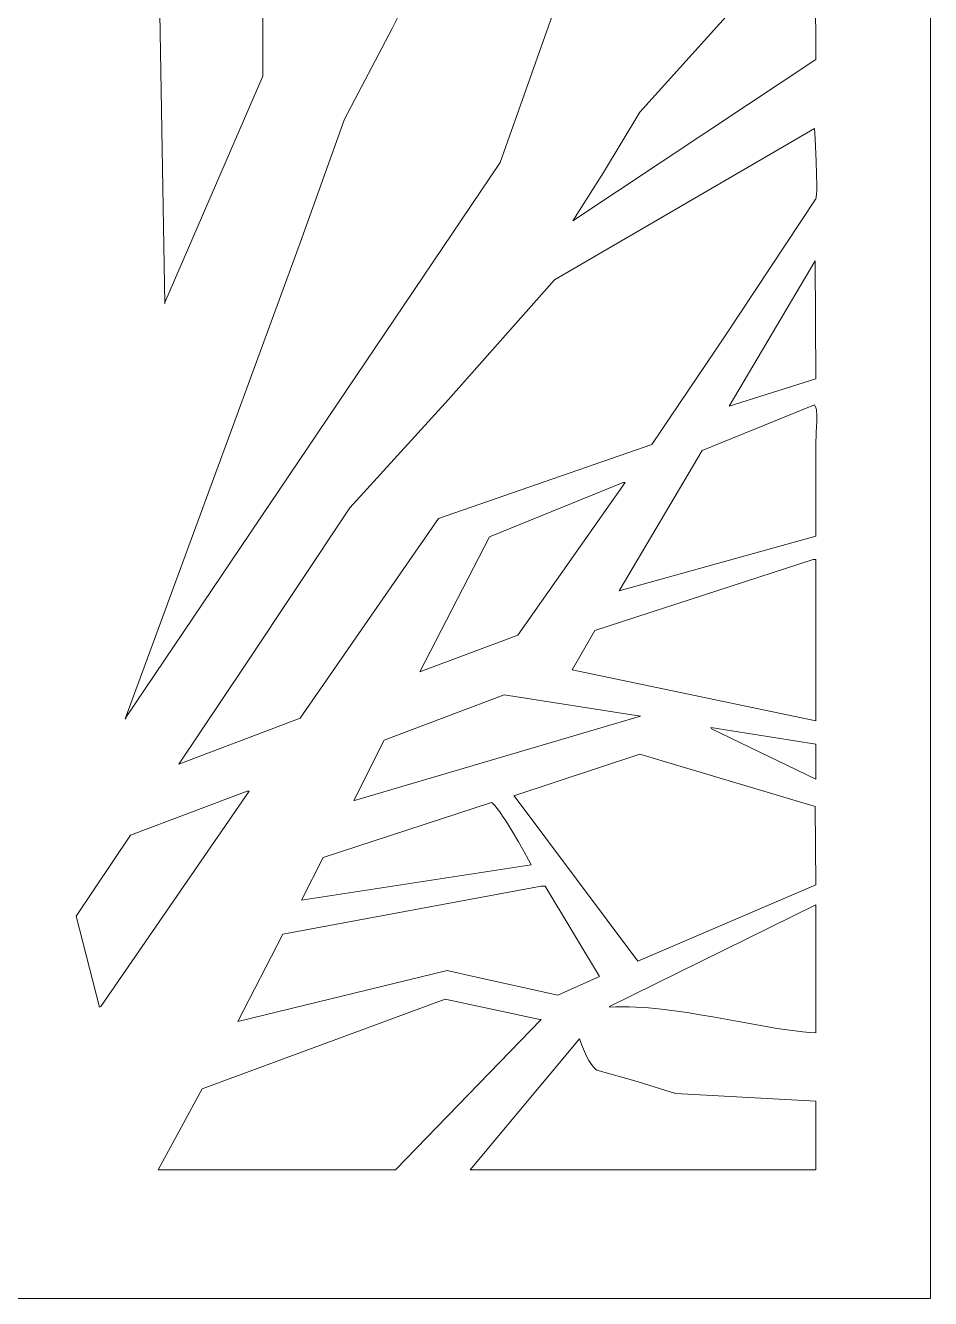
# Model space of a CAD drawing. Header units: centimetres. Extents: x -9.8 to 9.6, y -14.3 to 4.2.
# Drawn here: x -5.04 to -0.59, y -14.28 to -8.02 of the extents above; entities that cross this region are included whole.
import ezdxf

# ---------------------------------------------------------------- set-up
doc = ezdxf.new("R2010")
doc.units = ezdxf.units.CM
doc.header["$MEASUREMENT"] = 0
doc.layers.add('layer 1', color=7, linetype='Continuous')

msp = doc.modelspace()

# ---------------------------------------------------------------- linework, layer by layer
at = {"layer": 'layer 1', "color": 250, "lineweight": 9}
for points, knots in [([(-9.81652, 4.21543), (-9.81652, 4.21543), (-9.81652, 4.21543), (-9.81652, 4.21543), (-9.81652, 4.21543), (-9.81652, 4.21543), (-0.58509, 4.21543), (-0.58509, 4.21543), (-0.58509, 4.21543), (-0.58509, 4.21543), (-0.58509, 4.21543), (-0.58509, 4.21543), (-0.58509, 4.21543), (-0.58509, 4.21543), (-0.58509, -14.27975), (-0.58509, -14.27975), (-0.58509, -14.27975), (-0.58509, -14.27975), (-0.58509, -14.27975), (-0.58509, -14.27975), (-0.58509, -14.27975), (-0.58509, -14.27975), (-9.81652, -14.27975), (-9.81652, -14.27975), (-9.81652, -14.27975), (-9.81652, -14.27975), (-9.81652, -14.27975), (-9.81652, -14.27975), (-9.81652, -14.27975), (-9.81652, -14.27975), (-9.81652, 4.21543), (-9.81652, 4.21543), (-9.81652, 4.21543), (-9.81652, 4.21543), (-9.81652, 4.21543), (-9.81652, 4.21543)], [0, 0, 0, 0, 0.1, 0.1, 0.1, 0.1, 0.2, 0.2, 0.2, 0.2, 0.3, 0.3, 0.3, 0.3, 0.4, 0.4, 0.4, 0.4, 0.5, 0.5, 0.5, 0.5, 0.6, 0.6, 0.6, 0.6, 0.7, 0.7, 0.7, 0.7, 0.8, 0.8, 0.8, 0.8, 1, 1, 1, 1]), ([(-1.55545, -6.40078), (-1.55545, -6.40078), (-1.55545, -6.40078), (-1.55545, -6.40078), (-1.55545, -6.40078), (-1.55545, -6.40078), (-1.88105, -6.41384), (-1.88105, -6.41384), (-1.88105, -6.41384), (-1.88105, -6.41384), (-1.88105, -6.41384), (-1.88105, -6.41384), (-1.88105, -6.41384), (-1.88105, -6.41384), (-2.15135, -6.69443), (-2.15135, -6.69443), (-2.15135, -6.69443), (-2.15135, -6.69443), (-2.15135, -6.69443), (-2.15135, -6.69443), (-2.15135, -6.69443), (-2.15135, -6.69443), (-2.18228, -6.7319), (-2.18228, -6.7319), (-2.18228, -6.7319), (-2.18228, -6.7319), (-2.21481, -6.76943), (-2.21481, -6.76943), (-2.21481, -6.76943), (-2.21481, -6.76943), (-2.2474, -6.80614), (-2.2474, -6.80614), (-2.2474, -6.80614), (-2.2474, -6.80614), (-2.28076, -6.84286), (-2.28076, -6.84286), (-2.28076, -6.84286), (-2.28076, -6.84286), (-2.31496, -6.87875), (-2.31496, -6.87875), (-2.31496, -6.87875), (-2.31496, -6.87875), (-2.34996, -6.91462), (-2.34996, -6.91462), (-2.34996, -6.91462), (-2.34996, -6.91462), (-2.42, -6.9856), (-2.42, -6.9856), (-2.42, -6.9856), (-2.42, -6.9856), (-2.49162, -7.05491), (-2.49162, -7.05491), (-2.49162, -7.05491), (-2.49162, -7.05491), (-2.56325, -7.12423), (-2.56325, -7.12423), (-2.56325, -7.12423), (-2.56325, -7.12423), (-2.63488, -7.19276), (-2.63488, -7.19276), (-2.63488, -7.19276), (-2.63488, -7.19276), (-2.7049, -7.26209), (-2.7049, -7.26209), (-2.7049, -7.26209), (-2.7049, -7.26209), (-2.7049, -7.26209), (-2.7049, -7.26209), (-2.7049, -7.26209), (-2.7049, -7.26209), (-2.97192, -7.51657), (-2.97192, -7.51657), (-2.97192, -7.51657), (-2.97192, -7.51657), (-2.97192, -7.51657), (-2.97192, -7.51657), (-2.97192, -7.51657), (-2.97192, -7.51657), (-3.23239, -8.03856), (-3.23239, -8.03856), (-3.23239, -8.03856), (-3.23239, -8.03856), (-3.23239, -8.03856), (-3.23239, -8.03856), (-3.23239, -8.03856), (-3.23239, -8.03856), (-3.46687, -8.48555), (-3.46687, -8.48555), (-3.46687, -8.48555), (-3.46687, -8.48555), (-3.46687, -8.48555), (-3.46687, -8.48555), (-3.46687, -8.48555), (-3.46687, -8.48555), (-3.68501, -9.09235), (-3.68501, -9.09235), (-3.68501, -9.09235), (-3.68501, -9.09235), (-3.68501, -9.09235), (-3.68501, -9.09235), (-3.68501, -9.09235), (-3.68501, -9.09235), (-4.02369, -10.01561), (-4.02369, -10.01561), (-4.02369, -10.01561), (-4.02369, -10.01561), (-4.02369, -10.01561), (-4.02369, -10.01561), (-4.02369, -10.01561), (-4.02369, -10.01561), (-4.54469, -11.43156), (-4.54469, -11.43156), (-4.54469, -11.43156), (-4.54469, -11.43156), (-4.54469, -11.43156), (-4.54469, -11.43156), (-4.54469, -11.43156), (-4.54469, -11.43156), (-4.54142, -11.43156), (-4.54142, -11.43156), (-4.54142, -11.43156), (-4.54142, -11.43156), (-4.54142, -11.43156), (-4.54142, -11.43156), (-4.54142, -11.43156), (-4.54142, -11.43156), (-4.54142, -11.42505), (-4.54142, -11.42505), (-4.54142, -11.42505), (-4.54142, -11.42505), (-4.54142, -11.42505), (-4.54142, -11.42505), (-4.54142, -11.42505), (-4.54142, -11.42505), (-2.70164, -8.69758), (-2.70164, -8.69758), (-2.70164, -8.69758), (-2.70164, -8.69758), (-2.70164, -8.69758), (-2.70164, -8.69758), (-2.70164, -8.69758), (-2.70164, -8.69758), (-2.11553, -7.04676), (-2.11553, -7.04676), (-2.11553, -7.04676), (-2.11553, -7.04676), (-2.11553, -7.04676), (-2.11553, -7.04676), (-2.11553, -7.04676), (-2.11553, -7.04676), (-1.48381, -6.40078), (-1.48381, -6.40078), (-1.48381, -6.40078), (-1.48381, -6.40078), (-1.48381, -6.40078), (-1.48381, -6.40078), (-1.48381, -6.40078), (-1.48381, -6.40078), (-1.55545, -6.40078), (-1.55545, -6.40078), (-1.55545, -6.40078), (-1.55545, -6.40078), (-1.55545, -6.40078), (-1.55545, -6.40078)], [0, 0, 0, 0, 0.0238095, 0.0238095, 0.0238095, 0.0238095, 0.047619, 0.047619, 0.047619, 0.047619, 0.0714286, 0.0714286, 0.0714286, 0.0714286, 0.0952381, 0.0952381, 0.0952381, 0.0952381, 0.1190476, 0.1190476, 0.1190476, 0.1190476, 0.1428571, 0.1428571, 0.1428571, 0.1428571, 0.1666667, 0.1666667, 0.1666667, 0.1666667, 0.1904762, 0.1904762, 0.1904762, 0.1904762, 0.2142857, 0.2142857, 0.2142857, 0.2142857, 0.2380952, 0.2380952, 0.2380952, 0.2380952, 0.2619048, 0.2619048, 0.2619048, 0.2619048, 0.2857143, 0.2857143, 0.2857143, 0.2857143, 0.3095238, 0.3095238, 0.3095238, 0.3095238, 0.3333333, 0.3333333, 0.3333333, 0.3333333, 0.3571429, 0.3571429, 0.3571429, 0.3571429, 0.3809524, 0.3809524, 0.3809524, 0.3809524, 0.4047619, 0.4047619, 0.4047619, 0.4047619, 0.4285714, 0.4285714, 0.4285714, 0.4285714, 0.452381, 0.452381, 0.452381, 0.452381, 0.4761905, 0.4761905, 0.4761905, 0.4761905, 0.5, 0.5, 0.5, 0.5, 0.5238095, 0.5238095, 0.5238095, 0.5238095, 0.547619, 0.547619, 0.547619, 0.547619, 0.5714286, 0.5714286, 0.5714286, 0.5714286, 0.5952381, 0.5952381, 0.5952381, 0.5952381, 0.6190476, 0.6190476, 0.6190476, 0.6190476, 0.6428571, 0.6428571, 0.6428571, 0.6428571, 0.6666667, 0.6666667, 0.6666667, 0.6666667, 0.6904762, 0.6904762, 0.6904762, 0.6904762, 0.7142857, 0.7142857, 0.7142857, 0.7142857, 0.7380952, 0.7380952, 0.7380952, 0.7380952, 0.7619048, 0.7619048, 0.7619048, 0.7619048, 0.7857143, 0.7857143, 0.7857143, 0.7857143, 0.8095238, 0.8095238, 0.8095238, 0.8095238, 0.8333333, 0.8333333, 0.8333333, 0.8333333, 0.8571429, 0.8571429, 0.8571429, 0.8571429, 0.8809524, 0.8809524, 0.8809524, 0.8809524, 0.9047619, 0.9047619, 0.9047619, 0.9047619, 0.9285714, 0.9285714, 0.9285714, 0.9285714, 0.952381, 0.952381, 0.952381, 0.952381, 1, 1, 1, 1]), ([(-3.87065, -6.8967), (-3.87065, -6.8967), (-3.87065, -6.8967), (-3.87065, -6.8967), (-3.87065, -6.8967), (-3.87065, -6.8967), (-4.38187, -7.48721), (-4.38187, -7.48721), (-4.38187, -7.48721), (-4.38187, -7.48721), (-4.38187, -7.48721), (-4.38187, -7.48721), (-4.38187, -7.48721), (-4.38187, -7.48721), (-4.34932, -9.39251), (-4.34932, -9.39251), (-4.34932, -9.39251), (-4.34932, -9.39251), (-4.34932, -9.39251), (-4.34932, -9.39251), (-4.34932, -9.39251), (-4.34932, -9.39251), (-4.34932, -9.38595), (-4.34932, -9.38595), (-4.34932, -9.38595), (-4.34932, -9.38595), (-4.34932, -9.38595), (-4.34932, -9.38595), (-4.34932, -9.38595), (-4.34932, -9.38595), (-3.86736, -8.27346), (-3.86736, -8.27346), (-3.86736, -8.27346), (-3.86736, -8.27346), (-3.86736, -8.27346), (-3.86736, -8.27346), (-3.86736, -8.27346), (-3.86736, -8.27346), (-3.86736, -7.5818), (-3.86736, -7.5818), (-3.86736, -7.5818), (-3.86736, -7.5818), (-3.86736, -7.5818), (-3.86736, -7.5818), (-3.86736, -7.5818), (-3.86736, -7.5818), (-3.87065, -6.8967), (-3.87065, -6.8967), (-3.87065, -6.8967), (-3.87065, -6.8967), (-3.87065, -6.8967), (-3.87065, -6.8967)], [0, 0, 0, 0, 0.0714286, 0.0714286, 0.0714286, 0.0714286, 0.1428571, 0.1428571, 0.1428571, 0.1428571, 0.2142857, 0.2142857, 0.2142857, 0.2142857, 0.2857143, 0.2857143, 0.2857143, 0.2857143, 0.3571429, 0.3571429, 0.3571429, 0.3571429, 0.4285714, 0.4285714, 0.4285714, 0.4285714, 0.5, 0.5, 0.5, 0.5, 0.5714286, 0.5714286, 0.5714286, 0.5714286, 0.6428571, 0.6428571, 0.6428571, 0.6428571, 0.7142857, 0.7142857, 0.7142857, 0.7142857, 0.7857143, 0.7857143, 0.7857143, 0.7857143, 0.8571429, 0.8571429, 0.8571429, 0.8571429, 1, 1, 1, 1]), ([(-1.15168, -7.49372), (-1.15168, -7.49372), (-1.15168, -7.49372), (-1.15168, -7.49372), (-1.15168, -7.49372), (-1.15168, -7.49372), (-2.01458, -8.44965), (-2.01458, -8.44965), (-2.01458, -8.44965), (-2.01458, -8.44965), (-2.01458, -8.44965), (-2.01458, -8.44965), (-2.01458, -8.44965), (-2.01458, -8.44965), (-2.19367, -8.74653), (-2.19367, -8.74653), (-2.19367, -8.74653), (-2.19367, -8.74653), (-2.19367, -8.74653), (-2.19367, -8.74653), (-2.19367, -8.74653), (-2.19367, -8.74653), (-2.34349, -8.98471), (-2.34349, -8.98471), (-2.34349, -8.98471), (-2.34349, -8.98471), (-2.34349, -8.98471), (-2.34349, -8.98471), (-2.34349, -8.98471), (-2.34349, -8.98471), (-1.48053, -8.41048), (-1.48053, -8.41048), (-1.48053, -8.41048), (-1.48053, -8.41048), (-1.48053, -8.41048), (-1.48053, -8.41048), (-1.48053, -8.41048), (-1.48053, -8.41048), (-1.14838, -8.1919), (-1.14838, -8.1919), (-1.14838, -8.1919), (-1.14838, -8.1919), (-1.14838, -8.1919), (-1.14838, -8.1919), (-1.14838, -8.1919), (-1.14838, -8.1919), (-1.15168, -7.49372), (-1.15168, -7.49372), (-1.15168, -7.49372), (-1.15168, -7.49372), (-1.15168, -7.49372), (-1.15168, -7.49372)], [0, 0, 0, 0, 0.0714286, 0.0714286, 0.0714286, 0.0714286, 0.1428571, 0.1428571, 0.1428571, 0.1428571, 0.2142857, 0.2142857, 0.2142857, 0.2142857, 0.2857143, 0.2857143, 0.2857143, 0.2857143, 0.3571429, 0.3571429, 0.3571429, 0.3571429, 0.4285714, 0.4285714, 0.4285714, 0.4285714, 0.5, 0.5, 0.5, 0.5, 0.5714286, 0.5714286, 0.5714286, 0.5714286, 0.6428571, 0.6428571, 0.6428571, 0.6428571, 0.7142857, 0.7142857, 0.7142857, 0.7142857, 0.7857143, 0.7857143, 0.7857143, 0.7857143, 0.8571429, 0.8571429, 0.8571429, 0.8571429, 1, 1, 1, 1]), ([(-1.15494, -8.53119), (-1.15494, -8.53119), (-1.15494, -8.53119), (-1.15494, -8.53119), (-1.15494, -8.53119), (-1.15494, -8.53119), (-2.43462, -9.27507), (-2.43462, -9.27507), (-2.43462, -9.27507), (-2.43462, -9.27507), (-2.43462, -9.27507), (-2.43462, -9.27507), (-2.43462, -9.27507), (-2.43462, -9.27507), (-2.95564, -9.8623), (-2.95564, -9.8623), (-2.95564, -9.8623), (-2.95564, -9.8623), (-2.95564, -9.8623), (-2.95564, -9.8623), (-2.95564, -9.8623), (-2.95564, -9.8623), (-3.44083, -10.39411), (-3.44083, -10.39411), (-3.44083, -10.39411), (-3.44083, -10.39411), (-3.44083, -10.39411), (-3.44083, -10.39411), (-3.44083, -10.39411), (-3.44083, -10.39411), (-3.9553, -11.16732), (-3.9553, -11.16732), (-3.9553, -11.16732), (-3.9553, -11.16732), (-3.9553, -11.16732), (-3.9553, -11.16732), (-3.9553, -11.16732), (-3.9553, -11.16732), (-4.28092, -11.65342), (-4.28092, -11.65342), (-4.28092, -11.65342), (-4.28092, -11.65342), (-4.28092, -11.65342), (-4.28092, -11.65342), (-4.28092, -11.65342), (-4.28092, -11.65342), (-3.68501, -11.42831), (-3.68501, -11.42831), (-3.68501, -11.42831), (-3.68501, -11.42831), (-3.68501, -11.42831), (-3.68501, -11.42831), (-3.68501, -11.42831), (-3.68501, -11.42831), (-3.00444, -10.4463), (-3.00444, -10.4463), (-3.00444, -10.4463), (-3.00444, -10.4463), (-3.00444, -10.4463), (-3.00444, -10.4463), (-3.00444, -10.4463), (-3.00444, -10.4463), (-1.95593, -10.08417), (-1.95593, -10.08417), (-1.95593, -10.08417), (-1.95593, -10.08417), (-1.95593, -10.08417), (-1.95593, -10.08417), (-1.95593, -10.08417), (-1.95593, -10.08417), (-1.59454, -9.54912), (-1.59454, -9.54912), (-1.59454, -9.54912), (-1.59454, -9.54912), (-1.59454, -9.54912), (-1.59454, -9.54912), (-1.59454, -9.54912), (-1.59454, -9.54912), (-1.14838, -8.87703), (-1.14838, -8.87703), (-1.14838, -8.87703), (-1.14838, -8.87703), (-1.14838, -8.87703), (-1.14838, -8.87703), (-1.14838, -8.87703), (-1.14838, -8.87703), (-1.1476, -8.87375), (-1.1476, -8.87375), (-1.1476, -8.87375), (-1.1476, -8.87375), (-1.1468, -8.86804), (-1.1468, -8.86804), (-1.1468, -8.86804), (-1.1468, -8.86804), (-1.14518, -8.85339), (-1.14518, -8.85339), (-1.14518, -8.85339), (-1.14518, -8.85339), (-1.14435, -8.83381), (-1.14435, -8.83381), (-1.14435, -8.83381), (-1.14435, -8.83381), (-1.14435, -8.81015), (-1.14435, -8.81015), (-1.14435, -8.81015), (-1.14435, -8.81015), (-1.14518, -8.75468), (-1.14518, -8.75468), (-1.14518, -8.75468), (-1.14518, -8.75468), (-1.1468, -8.69271), (-1.1468, -8.69271), (-1.1468, -8.69271), (-1.1468, -8.69271), (-1.15249, -8.58095), (-1.15249, -8.58095), (-1.15249, -8.58095), (-1.15249, -8.58095), (-1.15494, -8.53119), (-1.15494, -8.53119), (-1.15494, -8.53119), (-1.15494, -8.53119), (-1.15494, -8.53119), (-1.15494, -8.53119)], [0, 0, 0, 0, 0.03125, 0.03125, 0.03125, 0.03125, 0.0625, 0.0625, 0.0625, 0.0625, 0.09375, 0.09375, 0.09375, 0.09375, 0.125, 0.125, 0.125, 0.125, 0.15625, 0.15625, 0.15625, 0.15625, 0.1875, 0.1875, 0.1875, 0.1875, 0.21875, 0.21875, 0.21875, 0.21875, 0.25, 0.25, 0.25, 0.25, 0.28125, 0.28125, 0.28125, 0.28125, 0.3125, 0.3125, 0.3125, 0.3125, 0.34375, 0.34375, 0.34375, 0.34375, 0.375, 0.375, 0.375, 0.375, 0.40625, 0.40625, 0.40625, 0.40625, 0.4375, 0.4375, 0.4375, 0.4375, 0.46875, 0.46875, 0.46875, 0.46875, 0.5, 0.5, 0.5, 0.5, 0.53125, 0.53125, 0.53125, 0.53125, 0.5625, 0.5625, 0.5625, 0.5625, 0.59375, 0.59375, 0.59375, 0.59375, 0.625, 0.625, 0.625, 0.625, 0.65625, 0.65625, 0.65625, 0.65625, 0.6875, 0.6875, 0.6875, 0.6875, 0.71875, 0.71875, 0.71875, 0.71875, 0.75, 0.75, 0.75, 0.75, 0.78125, 0.78125, 0.78125, 0.78125, 0.8125, 0.8125, 0.8125, 0.8125, 0.84375, 0.84375, 0.84375, 0.84375, 0.875, 0.875, 0.875, 0.875, 0.90625, 0.90625, 0.90625, 0.90625, 0.9375, 0.9375, 0.9375, 0.9375, 1, 1, 1, 1]), ([(-1.15168, -9.18043), (-1.15168, -9.18043), (-1.15168, -9.18043), (-1.15168, -9.18043), (-1.15168, -9.18043), (-1.15168, -9.18043), (-1.57497, -9.89493), (-1.57497, -9.89493), (-1.57497, -9.89493), (-1.57497, -9.89493), (-1.57497, -9.89493), (-1.57497, -9.89493), (-1.57497, -9.89493), (-1.57497, -9.89493), (-1.14838, -9.76116), (-1.14838, -9.76116), (-1.14838, -9.76116), (-1.14838, -9.76116), (-1.14838, -9.76116), (-1.14838, -9.76116), (-1.14838, -9.76116), (-1.14838, -9.76116), (-1.15168, -9.18043), (-1.15168, -9.18043), (-1.15168, -9.18043), (-1.15168, -9.18043), (-1.15168, -9.18043), (-1.15168, -9.18043)], [0, 0, 0, 0, 0.125, 0.125, 0.125, 0.125, 0.25, 0.25, 0.25, 0.25, 0.375, 0.375, 0.375, 0.375, 0.5, 0.5, 0.5, 0.5, 0.625, 0.625, 0.625, 0.625, 0.75, 0.75, 0.75, 0.75, 1, 1, 1, 1]), ([(-1.15494, -9.8884), (-1.15494, -9.8884), (-1.15494, -9.8884), (-1.15494, -9.8884), (-1.15494, -9.8884), (-1.15494, -9.8884), (-1.70849, -10.11352), (-1.70849, -10.11352), (-1.70849, -10.11352), (-1.70849, -10.11352), (-1.70849, -10.11352), (-1.70849, -10.11352), (-1.70849, -10.11352), (-1.70849, -10.11352), (-2.11553, -10.8019), (-2.11553, -10.8019), (-2.11553, -10.8019), (-2.11553, -10.8019), (-2.11553, -10.8019), (-2.11553, -10.8019), (-2.11553, -10.8019), (-2.11553, -10.8019), (-1.14838, -10.53438), (-1.14838, -10.53438), (-1.14838, -10.53438), (-1.14838, -10.53438), (-1.14838, -10.53438), (-1.14838, -10.53438), (-1.14838, -10.53438), (-1.14838, -10.53438), (-1.14838, -10.06459), (-1.14838, -10.06459), (-1.14838, -10.06459), (-1.14838, -10.06459), (-1.14838, -10.06459), (-1.14838, -10.06459), (-1.14838, -10.06459), (-1.14838, -10.06459), (-1.1476, -10.04502), (-1.1476, -10.04502), (-1.1476, -10.04502), (-1.1476, -10.04502), (-1.1468, -10.02216), (-1.1468, -10.02216), (-1.1468, -10.02216), (-1.1468, -10.02216), (-1.14518, -9.9969), (-1.14518, -9.9969), (-1.14518, -9.9969), (-1.14518, -9.9969), (-1.14351, -9.97079), (-1.14351, -9.97079), (-1.14351, -9.97079), (-1.14351, -9.97079), (-1.14351, -9.94552), (-1.14351, -9.94552), (-1.14351, -9.94552), (-1.14351, -9.94552), (-1.14351, -9.93324), (-1.14351, -9.93324), (-1.14351, -9.93324), (-1.14351, -9.93324), (-1.14518, -9.92269), (-1.14518, -9.92269), (-1.14518, -9.92269), (-1.14518, -9.92269), (-1.14599, -9.91207), (-1.14599, -9.91207), (-1.14599, -9.91207), (-1.14599, -9.91207), (-1.14838, -9.90311), (-1.14838, -9.90311), (-1.14838, -9.90311), (-1.14838, -9.90311), (-1.15168, -9.89493), (-1.15168, -9.89493), (-1.15168, -9.89493), (-1.15168, -9.89493), (-1.15494, -9.8884), (-1.15494, -9.8884), (-1.15494, -9.8884), (-1.15494, -9.8884), (-1.15494, -9.8884), (-1.15494, -9.8884)], [0, 0, 0, 0, 0.0454545, 0.0454545, 0.0454545, 0.0454545, 0.0909091, 0.0909091, 0.0909091, 0.0909091, 0.1363636, 0.1363636, 0.1363636, 0.1363636, 0.1818182, 0.1818182, 0.1818182, 0.1818182, 0.2272727, 0.2272727, 0.2272727, 0.2272727, 0.2727273, 0.2727273, 0.2727273, 0.2727273, 0.3181818, 0.3181818, 0.3181818, 0.3181818, 0.3636364, 0.3636364, 0.3636364, 0.3636364, 0.4090909, 0.4090909, 0.4090909, 0.4090909, 0.4545455, 0.4545455, 0.4545455, 0.4545455, 0.5, 0.5, 0.5, 0.5, 0.5454545, 0.5454545, 0.5454545, 0.5454545, 0.5909091, 0.5909091, 0.5909091, 0.5909091, 0.6363636, 0.6363636, 0.6363636, 0.6363636, 0.6818182, 0.6818182, 0.6818182, 0.6818182, 0.7272727, 0.7272727, 0.7272727, 0.7272727, 0.7727273, 0.7727273, 0.7727273, 0.7727273, 0.8181818, 0.8181818, 0.8181818, 0.8181818, 0.8636364, 0.8636364, 0.8636364, 0.8636364, 0.9090909, 0.9090909, 0.9090909, 0.9090909, 1, 1, 1, 1]), ([(-2.09596, -10.27013), (-2.09596, -10.27013), (-2.09596, -10.27013), (-2.09596, -10.27013), (-2.09596, -10.27013), (-2.09596, -10.27013), (-2.75374, -10.53765), (-2.75374, -10.53765), (-2.75374, -10.53765), (-2.75374, -10.53765), (-2.75374, -10.53765), (-2.75374, -10.53765), (-2.75374, -10.53765), (-2.75374, -10.53765), (-3.09564, -11.19993), (-3.09564, -11.19993), (-3.09564, -11.19993), (-3.09564, -11.19993), (-3.09564, -11.19993), (-3.09564, -11.19993), (-3.09564, -11.19993), (-3.09564, -11.19993), (-2.61372, -11.02049), (-2.61372, -11.02049), (-2.61372, -11.02049), (-2.61372, -11.02049), (-2.61372, -11.02049), (-2.61372, -11.02049), (-2.61372, -11.02049), (-2.61372, -11.02049), (-2.08622, -10.27013), (-2.08622, -10.27013), (-2.08622, -10.27013), (-2.08622, -10.27013), (-2.08622, -10.27013), (-2.08622, -10.27013), (-2.08622, -10.27013), (-2.08622, -10.27013), (-2.09596, -10.27013), (-2.09596, -10.27013), (-2.09596, -10.27013), (-2.09596, -10.27013), (-2.09596, -10.27013), (-2.09596, -10.27013)], [0, 0, 0, 0, 0.0833333, 0.0833333, 0.0833333, 0.0833333, 0.1666667, 0.1666667, 0.1666667, 0.1666667, 0.25, 0.25, 0.25, 0.25, 0.3333333, 0.3333333, 0.3333333, 0.3333333, 0.4166667, 0.4166667, 0.4166667, 0.4166667, 0.5, 0.5, 0.5, 0.5, 0.5833333, 0.5833333, 0.5833333, 0.5833333, 0.6666667, 0.6666667, 0.6666667, 0.6666667, 0.75, 0.75, 0.75, 0.75, 0.8333333, 0.8333333, 0.8333333, 0.8333333, 1, 1, 1, 1]), ([(-1.16143, -10.64856), (-1.16143, -10.64856), (-1.16143, -10.64856), (-1.16143, -10.64856), (-1.16143, -10.64856), (-1.16143, -10.64856), (-2.23599, -10.99766), (-2.23599, -10.99766), (-2.23599, -10.99766), (-2.23599, -10.99766), (-2.23599, -10.99766), (-2.23599, -10.99766), (-2.23599, -10.99766), (-2.23599, -10.99766), (-2.3467, -11.19017), (-2.3467, -11.19017), (-2.3467, -11.19017), (-2.3467, -11.19017), (-2.3467, -11.19017), (-2.3467, -11.19017), (-2.3467, -11.19017), (-2.3467, -11.19017), (-1.14838, -11.44137), (-1.14838, -11.44137), (-1.14838, -11.44137), (-1.14838, -11.44137), (-1.14838, -11.44137), (-1.14838, -11.44137), (-1.14838, -11.44137), (-1.14838, -11.44137), (-1.14838, -10.64856), (-1.14838, -10.64856), (-1.14838, -10.64856), (-1.14838, -10.64856), (-1.14838, -10.64856), (-1.14838, -10.64856), (-1.14838, -10.64856), (-1.14838, -10.64856), (-1.16143, -10.64856), (-1.16143, -10.64856), (-1.16143, -10.64856), (-1.16143, -10.64856), (-1.16143, -10.64856), (-1.16143, -10.64856)], [0, 0, 0, 0, 0.0833333, 0.0833333, 0.0833333, 0.0833333, 0.1666667, 0.1666667, 0.1666667, 0.1666667, 0.25, 0.25, 0.25, 0.25, 0.3333333, 0.3333333, 0.3333333, 0.3333333, 0.4166667, 0.4166667, 0.4166667, 0.4166667, 0.5, 0.5, 0.5, 0.5, 0.5833333, 0.5833333, 0.5833333, 0.5833333, 0.6666667, 0.6666667, 0.6666667, 0.6666667, 0.75, 0.75, 0.75, 0.75, 0.8333333, 0.8333333, 0.8333333, 0.8333333, 1, 1, 1, 1]), ([(-2.68211, -11.31412), (-2.68211, -11.31412), (-2.68211, -11.31412), (-2.68211, -11.31412), (-2.68211, -11.31412), (-2.68211, -11.31412), (-3.27152, -11.53598), (-3.27152, -11.53598), (-3.27152, -11.53598), (-3.27152, -11.53598), (-3.27152, -11.53598), (-3.27152, -11.53598), (-3.27152, -11.53598), (-3.27152, -11.53598), (-3.42127, -11.83284), (-3.42127, -11.83284), (-3.42127, -11.83284), (-3.42127, -11.83284), (-3.42127, -11.83284), (-3.42127, -11.83284), (-3.42127, -11.83284), (-3.42127, -11.83284), (-3.41803, -11.83284), (-3.41803, -11.83284), (-3.41803, -11.83284), (-3.41803, -11.83284), (-3.41803, -11.83284), (-3.41803, -11.83284), (-3.41803, -11.83284), (-3.41803, -11.83284), (-2.01133, -11.41854), (-2.01133, -11.41854), (-2.01133, -11.41854), (-2.01133, -11.41854), (-2.01133, -11.41854), (-2.01133, -11.41854), (-2.01133, -11.41854), (-2.01133, -11.41854), (-2.68211, -11.31412), (-2.68211, -11.31412), (-2.68211, -11.31412), (-2.68211, -11.31412), (-2.68211, -11.31412), (-2.68211, -11.31412)], [0, 0, 0, 0, 0.0833333, 0.0833333, 0.0833333, 0.0833333, 0.1666667, 0.1666667, 0.1666667, 0.1666667, 0.25, 0.25, 0.25, 0.25, 0.3333333, 0.3333333, 0.3333333, 0.3333333, 0.4166667, 0.4166667, 0.4166667, 0.4166667, 0.5, 0.5, 0.5, 0.5, 0.5833333, 0.5833333, 0.5833333, 0.5833333, 0.6666667, 0.6666667, 0.6666667, 0.6666667, 0.75, 0.75, 0.75, 0.75, 0.8333333, 0.8333333, 0.8333333, 0.8333333, 1, 1, 1, 1]), ([(-1.14838, -11.55556), (-1.14838, -11.55556), (-1.14838, -11.55556), (-1.14838, -11.55556), (-1.14838, -11.55556), (-1.14838, -11.55556), (-1.66617, -11.47398), (-1.66617, -11.47398), (-1.66617, -11.47398), (-1.66617, -11.47398), (-1.66617, -11.47398), (-1.66617, -11.47398), (-1.66617, -11.47398), (-1.66617, -11.47398), (-1.66291, -11.48053), (-1.66291, -11.48053), (-1.66291, -11.48053), (-1.66291, -11.48053), (-1.66291, -11.48053), (-1.66291, -11.48053), (-1.66291, -11.48053), (-1.66291, -11.48053), (-1.14838, -11.72844), (-1.14838, -11.72844), (-1.14838, -11.72844), (-1.14838, -11.72844), (-1.14838, -11.72844), (-1.14838, -11.72844), (-1.14838, -11.72844), (-1.14838, -11.72844), (-1.14838, -11.55556), (-1.14838, -11.55556), (-1.14838, -11.55556), (-1.14838, -11.55556), (-1.14838, -11.55556), (-1.14838, -11.55556)], [0, 0, 0, 0, 0.1, 0.1, 0.1, 0.1, 0.2, 0.2, 0.2, 0.2, 0.3, 0.3, 0.3, 0.3, 0.4, 0.4, 0.4, 0.4, 0.5, 0.5, 0.5, 0.5, 0.6, 0.6, 0.6, 0.6, 0.7, 0.7, 0.7, 0.7, 0.8, 0.8, 0.8, 0.8, 1, 1, 1, 1]), ([(-2.01458, -11.60449), (-2.01458, -11.60449), (-2.01458, -11.60449), (-2.01458, -11.60449), (-2.01458, -11.60449), (-2.01458, -11.60449), (-2.6333, -11.81002), (-2.6333, -11.81002), (-2.6333, -11.81002), (-2.6333, -11.81002), (-2.6333, -11.81002), (-2.6333, -11.81002), (-2.6333, -11.81002), (-2.6333, -11.81002), (-2.62675, -11.81656), (-2.62675, -11.81656), (-2.62675, -11.81656), (-2.62675, -11.81656), (-2.62675, -11.81656), (-2.62675, -11.81656), (-2.62675, -11.81656), (-2.62675, -11.81656), (-2.02439, -12.62238), (-2.02439, -12.62238), (-2.02439, -12.62238), (-2.02439, -12.62238), (-2.02439, -12.62238), (-2.02439, -12.62238), (-2.02439, -12.62238), (-2.02439, -12.62238), (-1.14838, -12.24722), (-1.14838, -12.24722), (-1.14838, -12.24722), (-1.14838, -12.24722), (-1.14838, -12.24722), (-1.14838, -12.24722), (-1.14838, -12.24722), (-1.14838, -12.24722), (-1.15168, -11.86223), (-1.15168, -11.86223), (-1.15168, -11.86223), (-1.15168, -11.86223), (-1.15168, -11.86223), (-1.15168, -11.86223), (-1.15168, -11.86223), (-1.15168, -11.86223), (-2.01458, -11.60449), (-2.01458, -11.60449), (-2.01458, -11.60449), (-2.01458, -11.60449), (-2.01458, -11.60449), (-2.01458, -11.60449)], [0, 0, 0, 0, 0.0714286, 0.0714286, 0.0714286, 0.0714286, 0.1428571, 0.1428571, 0.1428571, 0.1428571, 0.2142857, 0.2142857, 0.2142857, 0.2142857, 0.2857143, 0.2857143, 0.2857143, 0.2857143, 0.3571429, 0.3571429, 0.3571429, 0.3571429, 0.4285714, 0.4285714, 0.4285714, 0.4285714, 0.5, 0.5, 0.5, 0.5, 0.5714286, 0.5714286, 0.5714286, 0.5714286, 0.6428571, 0.6428571, 0.6428571, 0.6428571, 0.7142857, 0.7142857, 0.7142857, 0.7142857, 0.7857143, 0.7857143, 0.7857143, 0.7857143, 0.8571429, 0.8571429, 0.8571429, 0.8571429, 1, 1, 1, 1]), ([(-3.94552, -11.7872), (-3.94552, -11.7872), (-3.94552, -11.7872), (-3.94552, -11.7872), (-3.94552, -11.7872), (-3.94552, -11.7872), (-4.51863, -12.00251), (-4.51863, -12.00251), (-4.51863, -12.00251), (-4.51863, -12.00251), (-4.51863, -12.00251), (-4.51863, -12.00251), (-4.51863, -12.00251), (-4.51863, -12.00251), (-4.78563, -12.40054), (-4.78563, -12.40054), (-4.78563, -12.40054), (-4.78563, -12.40054), (-4.78563, -12.40054), (-4.78563, -12.40054), (-4.78563, -12.40054), (-4.78563, -12.40054), (-4.67167, -12.8475), (-4.67167, -12.8475), (-4.67167, -12.8475), (-4.67167, -12.8475), (-4.67167, -12.8475), (-4.67167, -12.8475), (-4.67167, -12.8475), (-4.67167, -12.8475), (-4.66515, -12.84427), (-4.66515, -12.84427), (-4.66515, -12.84427), (-4.66515, -12.84427), (-4.66515, -12.84427), (-4.66515, -12.84427), (-4.66515, -12.84427), (-4.66515, -12.84427), (-3.93575, -11.7872), (-3.93575, -11.7872), (-3.93575, -11.7872), (-3.93575, -11.7872), (-3.93575, -11.7872), (-3.93575, -11.7872), (-3.93575, -11.7872), (-3.93575, -11.7872), (-3.94552, -11.7872), (-3.94552, -11.7872), (-3.94552, -11.7872), (-3.94552, -11.7872), (-3.94552, -11.7872), (-3.94552, -11.7872)], [0, 0, 0, 0, 0.0714286, 0.0714286, 0.0714286, 0.0714286, 0.1428571, 0.1428571, 0.1428571, 0.1428571, 0.2142857, 0.2142857, 0.2142857, 0.2142857, 0.2857143, 0.2857143, 0.2857143, 0.2857143, 0.3571429, 0.3571429, 0.3571429, 0.3571429, 0.4285714, 0.4285714, 0.4285714, 0.4285714, 0.5, 0.5, 0.5, 0.5, 0.5714286, 0.5714286, 0.5714286, 0.5714286, 0.6428571, 0.6428571, 0.6428571, 0.6428571, 0.7142857, 0.7142857, 0.7142857, 0.7142857, 0.7857143, 0.7857143, 0.7857143, 0.7857143, 0.8571429, 0.8571429, 0.8571429, 0.8571429, 1, 1, 1, 1]), ([(-2.74397, -11.84268), (-2.74397, -11.84268), (-2.74397, -11.84268), (-2.74397, -11.84268), (-2.74397, -11.84268), (-2.74397, -11.84268), (-3.57105, -12.11345), (-3.57105, -12.11345), (-3.57105, -12.11345), (-3.57105, -12.11345), (-3.57105, -12.11345), (-3.57105, -12.11345), (-3.57105, -12.11345), (-3.57105, -12.11345), (-3.67853, -12.32221), (-3.67853, -12.32221), (-3.67853, -12.32221), (-3.67853, -12.32221), (-3.67853, -12.32221), (-3.67853, -12.32221), (-3.67853, -12.32221), (-3.67853, -12.32221), (-2.54861, -12.14933), (-2.54861, -12.14933), (-2.54861, -12.14933), (-2.54861, -12.14933), (-2.54861, -12.14933), (-2.54861, -12.14933), (-2.54861, -12.14933), (-2.54861, -12.14933), (-2.56163, -12.12407), (-2.56163, -12.12407), (-2.56163, -12.12407), (-2.56163, -12.12407), (-2.58361, -12.08408), (-2.58361, -12.08408), (-2.58361, -12.08408), (-2.58361, -12.08408), (-2.61129, -12.03594), (-2.61129, -12.03594), (-2.61129, -12.03594), (-2.61129, -12.03594), (-2.64221, -11.98294), (-2.64221, -11.98294), (-2.64221, -11.98294), (-2.64221, -11.98294), (-2.674, -11.93236), (-2.674, -11.93236), (-2.674, -11.93236), (-2.674, -11.93236), (-2.6894, -11.90954), (-2.6894, -11.90954), (-2.6894, -11.90954), (-2.6894, -11.90954), (-2.70327, -11.88832), (-2.70327, -11.88832), (-2.70327, -11.88832), (-2.70327, -11.88832), (-2.71629, -11.87119), (-2.71629, -11.87119), (-2.71629, -11.87119), (-2.71629, -11.87119), (-2.72769, -11.85733), (-2.72769, -11.85733), (-2.72769, -11.85733), (-2.72769, -11.85733), (-2.73666, -11.84755), (-2.73666, -11.84755), (-2.73666, -11.84755), (-2.73666, -11.84755), (-2.74072, -11.8443), (-2.74072, -11.8443), (-2.74072, -11.8443), (-2.74072, -11.8443), (-2.74397, -11.84268), (-2.74397, -11.84268), (-2.74397, -11.84268), (-2.74397, -11.84268), (-2.74397, -11.84268), (-2.74397, -11.84268)], [0, 0, 0, 0, 0.047619, 0.047619, 0.047619, 0.047619, 0.0952381, 0.0952381, 0.0952381, 0.0952381, 0.1428571, 0.1428571, 0.1428571, 0.1428571, 0.1904762, 0.1904762, 0.1904762, 0.1904762, 0.2380952, 0.2380952, 0.2380952, 0.2380952, 0.2857143, 0.2857143, 0.2857143, 0.2857143, 0.3333333, 0.3333333, 0.3333333, 0.3333333, 0.3809524, 0.3809524, 0.3809524, 0.3809524, 0.4285714, 0.4285714, 0.4285714, 0.4285714, 0.4761905, 0.4761905, 0.4761905, 0.4761905, 0.5238095, 0.5238095, 0.5238095, 0.5238095, 0.5714286, 0.5714286, 0.5714286, 0.5714286, 0.6190476, 0.6190476, 0.6190476, 0.6190476, 0.6666667, 0.6666667, 0.6666667, 0.6666667, 0.7142857, 0.7142857, 0.7142857, 0.7142857, 0.7619048, 0.7619048, 0.7619048, 0.7619048, 0.8095238, 0.8095238, 0.8095238, 0.8095238, 0.8571429, 0.8571429, 0.8571429, 0.8571429, 0.9047619, 0.9047619, 0.9047619, 0.9047619, 1, 1, 1, 1]), ([(-2.49977, -12.25374), (-2.49977, -12.25374), (-2.49977, -12.25374), (-2.49977, -12.25374), (-2.49977, -12.25374), (-2.49977, -12.25374), (-3.76966, -12.48862), (-3.76966, -12.48862), (-3.76966, -12.48862), (-3.76966, -12.48862), (-3.76966, -12.48862), (-3.76966, -12.48862), (-3.76966, -12.48862), (-3.76966, -12.48862), (-3.99113, -12.91926), (-3.99113, -12.91926), (-3.99113, -12.91926), (-3.99113, -12.91926), (-3.99113, -12.91926), (-3.99113, -12.91926), (-3.99113, -12.91926), (-3.99113, -12.91926), (-2.96217, -12.66807), (-2.96217, -12.66807), (-2.96217, -12.66807), (-2.96217, -12.66807), (-2.96217, -12.66807), (-2.96217, -12.66807), (-2.96217, -12.66807), (-2.96217, -12.66807), (-2.83192, -12.69742), (-2.83192, -12.69742), (-2.83192, -12.69742), (-2.83192, -12.69742), (-2.83192, -12.69742), (-2.83192, -12.69742), (-2.83192, -12.69742), (-2.83192, -12.69742), (-2.41838, -12.78878), (-2.41838, -12.78878), (-2.41838, -12.78878), (-2.41838, -12.78878), (-2.41838, -12.78878), (-2.41838, -12.78878), (-2.41838, -12.78878), (-2.41838, -12.78878), (-2.21317, -12.69742), (-2.21317, -12.69742), (-2.21317, -12.69742), (-2.21317, -12.69742), (-2.21317, -12.69742), (-2.21317, -12.69742), (-2.21317, -12.69742), (-2.21317, -12.69742), (-2.48022, -12.25374), (-2.48022, -12.25374), (-2.48022, -12.25374), (-2.48022, -12.25374), (-2.48022, -12.25374), (-2.48022, -12.25374), (-2.48022, -12.25374), (-2.48022, -12.25374), (-2.49977, -12.25374), (-2.49977, -12.25374), (-2.49977, -12.25374), (-2.49977, -12.25374), (-2.49977, -12.25374), (-2.49977, -12.25374)], [0, 0, 0, 0, 0.0555556, 0.0555556, 0.0555556, 0.0555556, 0.1111111, 0.1111111, 0.1111111, 0.1111111, 0.1666667, 0.1666667, 0.1666667, 0.1666667, 0.2222222, 0.2222222, 0.2222222, 0.2222222, 0.2777778, 0.2777778, 0.2777778, 0.2777778, 0.3333333, 0.3333333, 0.3333333, 0.3333333, 0.3888889, 0.3888889, 0.3888889, 0.3888889, 0.4444444, 0.4444444, 0.4444444, 0.4444444, 0.5, 0.5, 0.5, 0.5, 0.5555556, 0.5555556, 0.5555556, 0.5555556, 0.6111111, 0.6111111, 0.6111111, 0.6111111, 0.6666667, 0.6666667, 0.6666667, 0.6666667, 0.7222222, 0.7222222, 0.7222222, 0.7222222, 0.7777778, 0.7777778, 0.7777778, 0.7777778, 0.8333333, 0.8333333, 0.8333333, 0.8333333, 0.8888889, 0.8888889, 0.8888889, 0.8888889, 1, 1, 1, 1]), ([(-1.14838, -12.97475), (-1.14838, -12.97475), (-1.14838, -12.97475), (-1.14838, -12.97475), (-1.14838, -12.97475), (-1.14838, -12.97475), (-1.14838, -12.34506), (-1.14838, -12.34506), (-1.14838, -12.34506), (-1.14838, -12.34506), (-1.14838, -12.34506), (-1.14838, -12.34506), (-1.14838, -12.34506), (-1.14838, -12.34506), (-2.16435, -12.84427), (-2.16435, -12.84427), (-2.16435, -12.84427), (-2.16435, -12.84427), (-2.16435, -12.84427), (-2.16435, -12.84427), (-2.16435, -12.84427), (-2.16435, -12.84427), (-2.16435, -12.8475), (-2.16435, -12.8475), (-2.16435, -12.8475), (-2.16435, -12.8475), (-2.16435, -12.8475), (-2.16435, -12.8475), (-2.16435, -12.8475), (-2.16435, -12.8475), (-2.13178, -12.84668), (-2.13178, -12.84668), (-2.13178, -12.84668), (-2.13178, -12.84668), (-2.09925, -12.84587), (-2.09925, -12.84587), (-2.09925, -12.84587), (-2.09925, -12.84587), (-2.0675, -12.84668), (-2.0675, -12.84668), (-2.0675, -12.84668), (-2.0675, -12.84668), (-2.03495, -12.8475), (-2.03495, -12.8475), (-2.03495, -12.8475), (-2.03495, -12.8475), (-2.00319, -12.84914), (-2.00319, -12.84914), (-2.00319, -12.84914), (-2.00319, -12.84914), (-1.97144, -12.85158), (-1.97144, -12.85158), (-1.97144, -12.85158), (-1.97144, -12.85158), (-1.93965, -12.85405), (-1.93965, -12.85405), (-1.93965, -12.85405), (-1.93965, -12.85405), (-1.90716, -12.85732), (-1.90716, -12.85732), (-1.90716, -12.85732), (-1.90716, -12.85732), (-1.84446, -12.86544), (-1.84446, -12.86544), (-1.84446, -12.86544), (-1.84446, -12.86544), (-1.78097, -12.87441), (-1.78097, -12.87441), (-1.78097, -12.87441), (-1.78097, -12.87441), (-1.71747, -12.88504), (-1.71747, -12.88504), (-1.71747, -12.88504), (-1.71747, -12.88504), (-1.65477, -12.89564), (-1.65477, -12.89564), (-1.65477, -12.89564), (-1.65477, -12.89564), (-1.52939, -12.91926), (-1.52939, -12.91926), (-1.52939, -12.91926), (-1.52939, -12.91926), (-1.46587, -12.93072), (-1.46587, -12.93072), (-1.46587, -12.93072), (-1.46587, -12.93072), (-1.40321, -12.94213), (-1.40321, -12.94213), (-1.40321, -12.94213), (-1.40321, -12.94213), (-1.33971, -12.95272), (-1.33971, -12.95272), (-1.33971, -12.95272), (-1.33971, -12.95272), (-1.27622, -12.96166), (-1.27622, -12.96166), (-1.27622, -12.96166), (-1.27622, -12.96166), (-1.21273, -12.96902), (-1.21273, -12.96902), (-1.21273, -12.96902), (-1.21273, -12.96902), (-1.18017, -12.97233), (-1.18017, -12.97233), (-1.18017, -12.97233), (-1.18017, -12.97233), (-1.14838, -12.97475), (-1.14838, -12.97475), (-1.14838, -12.97475), (-1.14838, -12.97475), (-1.14838, -12.97475), (-1.14838, -12.97475)], [0, 0, 0, 0, 0.0344828, 0.0344828, 0.0344828, 0.0344828, 0.0689655, 0.0689655, 0.0689655, 0.0689655, 0.1034483, 0.1034483, 0.1034483, 0.1034483, 0.137931, 0.137931, 0.137931, 0.137931, 0.1724138, 0.1724138, 0.1724138, 0.1724138, 0.2068966, 0.2068966, 0.2068966, 0.2068966, 0.2413793, 0.2413793, 0.2413793, 0.2413793, 0.2758621, 0.2758621, 0.2758621, 0.2758621, 0.3103448, 0.3103448, 0.3103448, 0.3103448, 0.3448276, 0.3448276, 0.3448276, 0.3448276, 0.3793103, 0.3793103, 0.3793103, 0.3793103, 0.4137931, 0.4137931, 0.4137931, 0.4137931, 0.4482759, 0.4482759, 0.4482759, 0.4482759, 0.4827586, 0.4827586, 0.4827586, 0.4827586, 0.5172414, 0.5172414, 0.5172414, 0.5172414, 0.5517241, 0.5517241, 0.5517241, 0.5517241, 0.5862069, 0.5862069, 0.5862069, 0.5862069, 0.6206897, 0.6206897, 0.6206897, 0.6206897, 0.6551724, 0.6551724, 0.6551724, 0.6551724, 0.6896552, 0.6896552, 0.6896552, 0.6896552, 0.7241379, 0.7241379, 0.7241379, 0.7241379, 0.7586207, 0.7586207, 0.7586207, 0.7586207, 0.7931034, 0.7931034, 0.7931034, 0.7931034, 0.8275862, 0.8275862, 0.8275862, 0.8275862, 0.862069, 0.862069, 0.862069, 0.862069, 0.8965517, 0.8965517, 0.8965517, 0.8965517, 0.9310345, 0.9310345, 0.9310345, 0.9310345, 1, 1, 1, 1]), ([(-2.97192, -12.80835), (-2.97192, -12.80835), (-2.97192, -12.80835), (-2.97192, -12.80835), (-2.97192, -12.80835), (-2.97192, -12.80835), (-4.16695, -13.2488), (-4.16695, -13.2488), (-4.16695, -13.2488), (-4.16695, -13.2488), (-4.16695, -13.2488), (-4.16695, -13.2488), (-4.16695, -13.2488), (-4.16695, -13.2488), (-4.38187, -13.64683), (-4.38187, -13.64683), (-4.38187, -13.64683), (-4.38187, -13.64683), (-4.38187, -13.64683), (-4.38187, -13.64683), (-4.38187, -13.64683), (-4.38187, -13.64683), (-3.21618, -13.64683), (-3.21618, -13.64683), (-3.21618, -13.64683), (-3.21618, -13.64683), (-3.21618, -13.64683), (-3.21618, -13.64683), (-3.21618, -13.64683), (-3.21618, -13.64683), (-2.49977, -12.90949), (-2.49977, -12.90949), (-2.49977, -12.90949), (-2.49977, -12.90949), (-2.49977, -12.90949), (-2.49977, -12.90949), (-2.49977, -12.90949), (-2.49977, -12.90949), (-2.50627, -12.90949), (-2.50627, -12.90949), (-2.50627, -12.90949), (-2.50627, -12.90949), (-2.50627, -12.90949), (-2.50627, -12.90949), (-2.50627, -12.90949), (-2.50627, -12.90949), (-2.97192, -12.80835), (-2.97192, -12.80835), (-2.97192, -12.80835), (-2.97192, -12.80835), (-2.97192, -12.80835), (-2.97192, -12.80835)], [0, 0, 0, 0, 0.0714286, 0.0714286, 0.0714286, 0.0714286, 0.1428571, 0.1428571, 0.1428571, 0.1428571, 0.2142857, 0.2142857, 0.2142857, 0.2142857, 0.2857143, 0.2857143, 0.2857143, 0.2857143, 0.3571429, 0.3571429, 0.3571429, 0.3571429, 0.4285714, 0.4285714, 0.4285714, 0.4285714, 0.5, 0.5, 0.5, 0.5, 0.5714286, 0.5714286, 0.5714286, 0.5714286, 0.6428571, 0.6428571, 0.6428571, 0.6428571, 0.7142857, 0.7142857, 0.7142857, 0.7142857, 0.7857143, 0.7857143, 0.7857143, 0.7857143, 0.8571429, 0.8571429, 0.8571429, 0.8571429, 1, 1, 1, 1]), ([(-1.14838, -13.64683), (-1.14838, -13.64683), (-1.14838, -13.64683), (-1.14838, -13.64683), (-1.14838, -13.64683), (-1.14838, -13.64683), (-1.14838, -13.31077), (-1.14838, -13.31077), (-1.14838, -13.31077), (-1.14838, -13.31077), (-1.14838, -13.31077), (-1.14838, -13.31077), (-1.14838, -13.31077), (-1.14838, -13.31077), (-1.83877, -13.27163), (-1.83877, -13.27163), (-1.83877, -13.27163), (-1.83877, -13.27163), (-1.83877, -13.27163), (-1.83877, -13.27163), (-1.83877, -13.27163), (-1.83877, -13.27163), (-2.0276, -13.21291), (-2.0276, -13.21291), (-2.0276, -13.21291), (-2.0276, -13.21291), (-2.0276, -13.21291), (-2.0276, -13.21291), (-2.0276, -13.21291), (-2.0276, -13.21291), (-2.22623, -13.15744), (-2.22623, -13.15744), (-2.22623, -13.15744), (-2.22623, -13.15744), (-2.22623, -13.15744), (-2.22623, -13.15744), (-2.22623, -13.15744), (-2.22623, -13.15744), (-2.23274, -13.15256), (-2.23274, -13.15256), (-2.23274, -13.15256), (-2.23274, -13.15256), (-2.23921, -13.14605), (-2.23921, -13.14605), (-2.23921, -13.14605), (-2.23921, -13.14605), (-2.24576, -13.13869), (-2.24576, -13.13869), (-2.24576, -13.13869), (-2.24576, -13.13869), (-2.25229, -13.12969), (-2.25229, -13.12969), (-2.25229, -13.12969), (-2.25229, -13.12969), (-2.2588, -13.11991), (-2.2588, -13.11991), (-2.2588, -13.11991), (-2.2588, -13.11991), (-2.26449, -13.11014), (-2.26449, -13.11014), (-2.26449, -13.11014), (-2.26449, -13.11014), (-2.27672, -13.08813), (-2.27672, -13.08813), (-2.27672, -13.08813), (-2.27672, -13.08813), (-2.28728, -13.06527), (-2.28728, -13.06527), (-2.28728, -13.06527), (-2.28728, -13.06527), (-2.29706, -13.04325), (-2.29706, -13.04325), (-2.29706, -13.04325), (-2.29706, -13.04325), (-2.30522, -13.02204), (-2.30522, -13.02204), (-2.30522, -13.02204), (-2.30522, -13.02204), (-2.3109, -13.00411), (-2.3109, -13.00411), (-2.3109, -13.00411), (-2.3109, -13.00411), (-2.3109, -13.00411), (-2.3109, -13.00411), (-2.3109, -13.00411), (-2.3109, -13.00411), (-2.84816, -13.64683), (-2.84816, -13.64683), (-2.84816, -13.64683), (-2.84816, -13.64683), (-2.84816, -13.64683), (-2.84816, -13.64683), (-2.84816, -13.64683), (-2.84816, -13.64683), (-1.14838, -13.64683), (-1.14838, -13.64683), (-1.14838, -13.64683), (-1.14838, -13.64683), (-1.14838, -13.64683), (-1.14838, -13.64683)], [0, 0, 0, 0, 0.0384615, 0.0384615, 0.0384615, 0.0384615, 0.0769231, 0.0769231, 0.0769231, 0.0769231, 0.1153846, 0.1153846, 0.1153846, 0.1153846, 0.1538462, 0.1538462, 0.1538462, 0.1538462, 0.1923077, 0.1923077, 0.1923077, 0.1923077, 0.2307692, 0.2307692, 0.2307692, 0.2307692, 0.2692308, 0.2692308, 0.2692308, 0.2692308, 0.3076923, 0.3076923, 0.3076923, 0.3076923, 0.3461538, 0.3461538, 0.3461538, 0.3461538, 0.3846154, 0.3846154, 0.3846154, 0.3846154, 0.4230769, 0.4230769, 0.4230769, 0.4230769, 0.4615385, 0.4615385, 0.4615385, 0.4615385, 0.5, 0.5, 0.5, 0.5, 0.5384615, 0.5384615, 0.5384615, 0.5384615, 0.5769231, 0.5769231, 0.5769231, 0.5769231, 0.6153846, 0.6153846, 0.6153846, 0.6153846, 0.6538462, 0.6538462, 0.6538462, 0.6538462, 0.6923077, 0.6923077, 0.6923077, 0.6923077, 0.7307692, 0.7307692, 0.7307692, 0.7307692, 0.7692308, 0.7692308, 0.7692308, 0.7692308, 0.8076923, 0.8076923, 0.8076923, 0.8076923, 0.8461538, 0.8461538, 0.8461538, 0.8461538, 0.8846154, 0.8846154, 0.8846154, 0.8846154, 0.9230769, 0.9230769, 0.9230769, 0.9230769, 1, 1, 1, 1])]:
    msp.add_open_spline(points, degree=3, knots=knots, dxfattribs=at)

doc.saveas('drawing.dxf')
